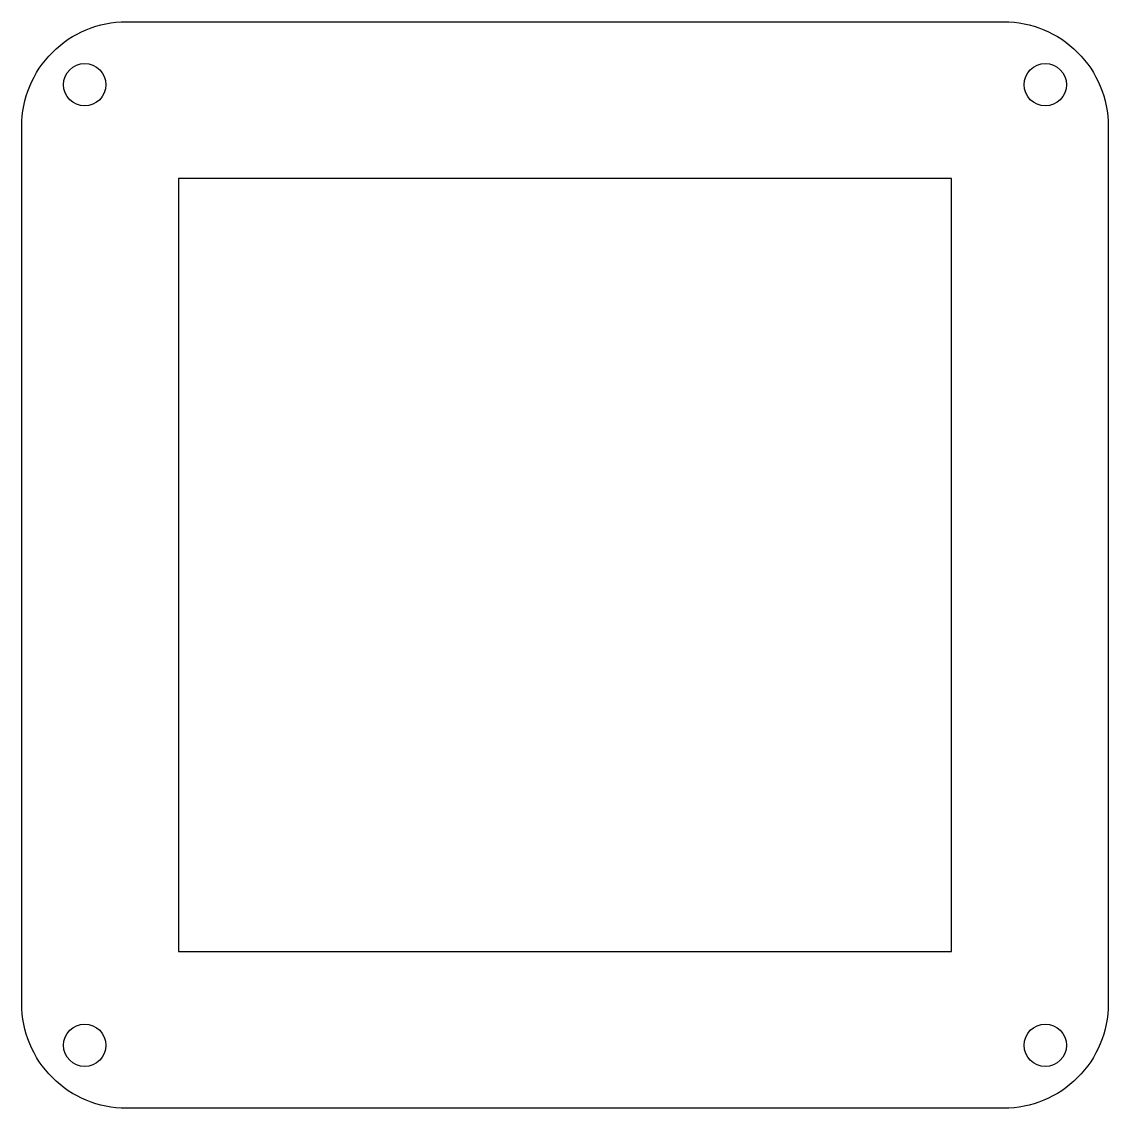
# Model space of a CAD drawing. Header units: millimetres. Extents: x -13 to 70.2, y -70.1 to 13.
import ezdxf

# ---------------------------------------------------------------- set-up
doc = ezdxf.new("R2010")
doc.units = ezdxf.units.MM
doc.layers.get('0').update_dxf_attribs({"linetype": 'CONTINUOUS'})

msp = doc.modelspace()

# ---------------------------------------------------------------- linework, layer by layer
msp.add_lwpolyline([(-5, 13), (62.15, 13, -0.414214), (70.15, 5), (70.15, -62.15, -0.414214), (62.15, -70.15), (-5, -70.15, -0.414214), (-13, -62.15), (-13, 5, -0.414214)], format="xyb", close=True)
msp.add_lwpolyline([(58.15, 1), (-1, 1), (-1, -58.15), (58.15, -58.15)], close=True)
for centre in [(-8.182, 8.182), (65.332, 8.182), (-8.182, -65.332), (65.332, -65.332)]:
    msp.add_circle(centre, 1.625)

doc.saveas('drawing.dxf')
